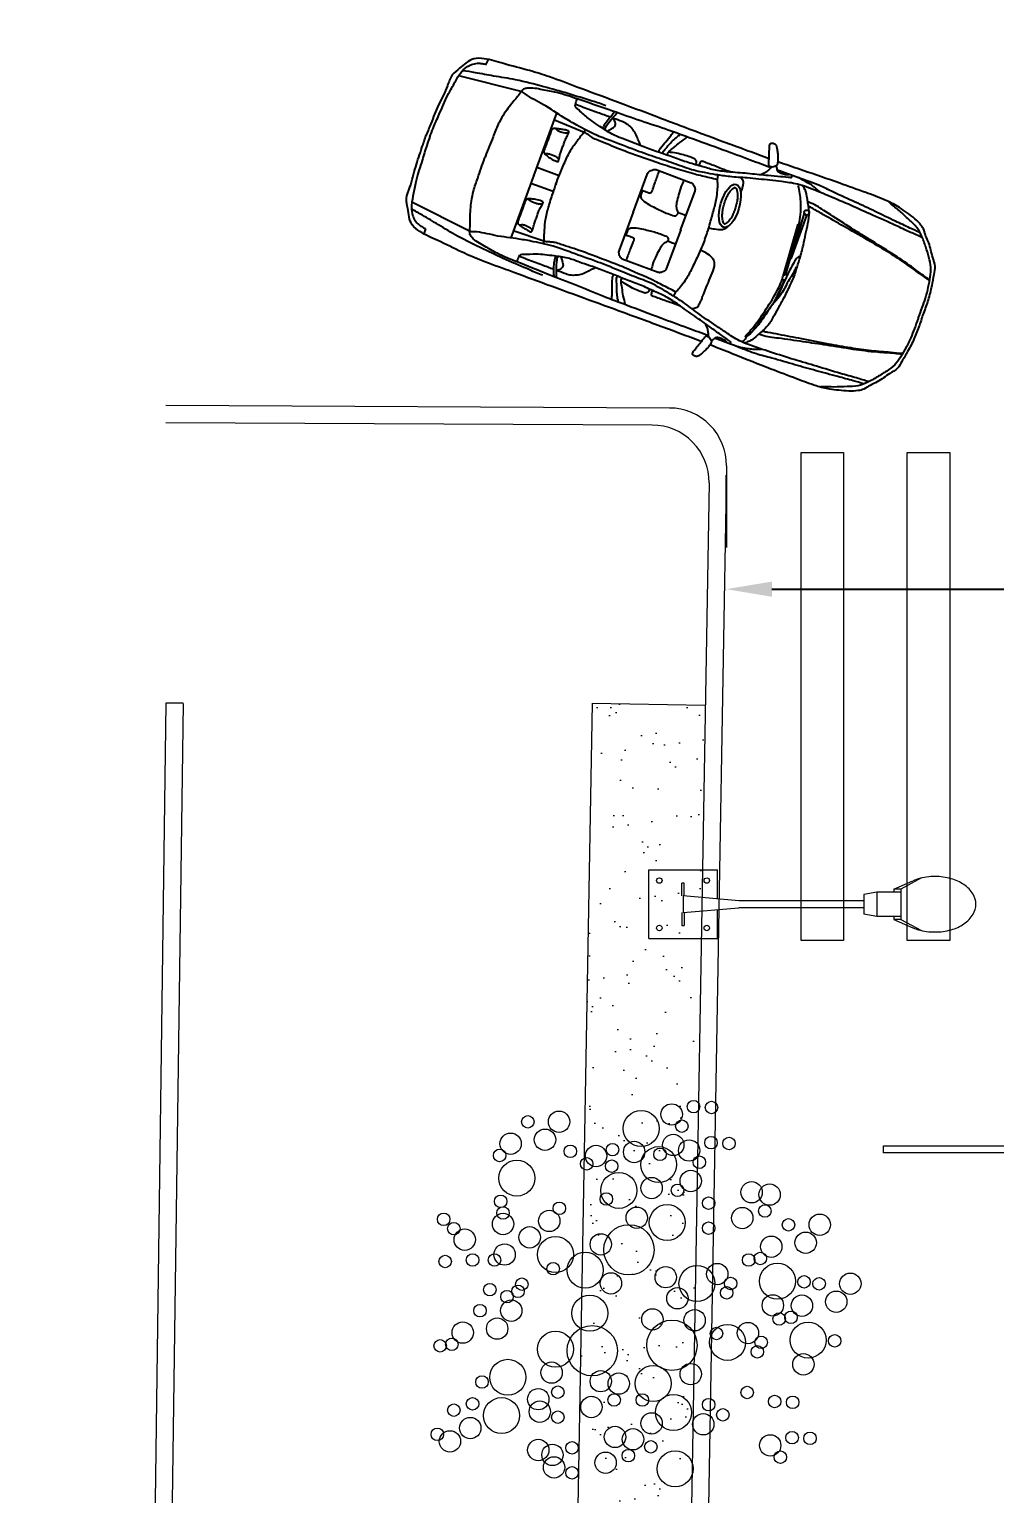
# Model space of a CAD drawing. Header units: millimetres. Extents: x 383 to 523, y 252 to 344.
# Drawn here: x 475.62 to 479.85, y 337.66 to 344.08 of the extents above; entities that cross this region are included whole.
import ezdxf

# ---------------------------------------------------------------- set-up
doc = ezdxf.new("R2010")
doc.units = ezdxf.units.MM
doc.header["$MEASUREMENT"] = 0
for name, color, linetype, lineweight in [('cotas', 20, 'Continuous', 13), ('farolasss', 40, 'Continuous', 0), ('muros', 5, 'Continuous', 30), ('plantas', 76, 'Continuous', 15), ('vegetacion', 104, 'Continuous', 0)]:
    doc.layers.add(name, color=color, linetype=linetype, lineweight=lineweight)
doc.layers.add('muebles', color=193, linetype='Continuous')
doc.dimstyles.new('ISO-25', dxfattribs={"dimtxt": 0.2, "dimasz": 0.2, "dimexe": 0.5, "dimexo": 0.2, "dimgap": 0.2, "dimtad": 1, "dimdsep": 46, "dimtxsty": 'Standard', "dimcen": 0.2, "dimadec": 0, "dimazin": 0, "dimtfac": 1, "dimtmove": 0, "dimatfit": 3, "dimfxl": 1, "dimarcsym": 0})

# ---------------------------------------------------------------- blocks, each defined once
blk = doc.blocks.new('galant-pl')
for p, q in [((1.659, 0.811), (1.664, 0.816)), ((4.357, 0.767), (4.353, 0.813)), ((3.986, 0.651), (4.549, 0.588)), ((2.106, 0.525), (2.111, 0.562)), ((3.344, 0.506), (3.627, 0.516)), ((3.627, -0.005), (3.627, 0.58)), ((2.309, 0.416), (2.647, 0.416)), ((2.253, -0.004), (2.253, 0.362)), ((2.698, -0.004), (2.698, 0.351)), ((1.256, 0.056), (1.269, 0.058)), ((1.289, -0.409), (1.256, 0.056)), ((1.269, 0.058), (1.303, -0.407)), ((2.253, 0), (2.253, -0.365)), ((2.698, 0), (2.698, -0.356)), ((3.418, 0.071), (3.627, 0.071)), ((3.627, 0), (3.627, -0.585)), ((1.263, -0.504), (1.26, -0.1)), ((1.26, -0.1), (1.287, -0.517)), ((3.418, -0.076), (3.627, -0.076)), ((1.287, -0.517), (1.265, -0.504)), ((1.303, -0.407), (1.289, -0.405)), ((2.309, -0.42), (2.647, -0.42)), ((3.344, -0.51), (3.627, -0.521)), ((2.105, -0.528), (2.11, -0.566)), ((3.986, -0.656), (4.549, -0.594)), ((1.658, -0.815), (1.663, -0.82)), ((4.357, -0.773), (4.353, -0.819))]:
    blk.add_line(p, q)
blk.add_circle((1.269, -0.529), 0.022)
blk.add_ellipse((1.922, -0.35), major_axis=(0.013, -0.196), ratio=0.418659)
for points, start_tangent, end_tangent in [([(1.702, 0.792), (1.684, 0.799), (1.667, 0.812), (1.66, 0.823), (1.66, 0.837), (1.663, 0.855), (1.672, 0.885), (1.688, 0.92), (1.706, 0.955), (1.72, 0.978), (1.734, 0.99), (1.749, 0.992), (1.765, 0.992), (1.775, 0.987), (1.779, 0.978), (1.775, 0.95), (1.763, 0.911), (1.746, 0.86), (1.735, 0.828), (1.724, 0.799), (1.721, 0.793), (1.713, 0.792), (1.703, 0.792)], (-0.999938, -0.011098), (-0.966414, 0.256988)), ([(1.225, 0.733), (1.263, 0.749), (1.303, 0.763), (1.353, 0.773), (1.415, 0.783), (1.445, 0.787)], (0.798779, 0.601624), (0.99982, -0.018957)), ([(1.509, 0.764), (1.504, 0.766), (1.502, 0.772), (1.501, 0.778), (1.503, 0.782), (1.506, 0.786)], (-0.963045, 0.269341), (0.8053, 0.592868)), ([(1.527, 0.786), (1.539, 0.778), (1.57, 0.769), (1.609, 0.769), (1.635, 0.777), (1.649, 0.798), (1.659, 0.811)], (0.687753, -0.725944), (0.677647, 0.735387)), ([(1.701, 0.792), (1.705, 0.776), (1.714, 0.757), (1.734, 0.726), (1.753, 0.706), (1.761, 0.696)], (0.034909, -0.99939), (0.778989, -0.627037)), ([(2.584, 0.572), (2.591, 0.583), (2.591, 0.601), (2.569, 0.639), (2.537, 0.7), (2.494, 0.764), (2.481, 0.781)], (0.908039, 0.418886), (-0.710986, 0.703207)), ([(2.632, 0.572), (2.636, 0.584), (2.626, 0.617), (2.591, 0.705), (2.566, 0.754), (2.549, 0.781)], (0.827394, 0.561622), (-0.480659, 0.876908)), ([(2.667, 0.571), (2.673, 0.582), (2.669, 0.61), (2.646, 0.678), (2.621, 0.747), (2.612, 0.78)], (0.917282, 0.398237), (-0.249823, 0.968291)), ([(3.248, 0.791), (3.374, 0.787), (3.598, 0.775), (3.816, 0.757), (4.069, 0.729), (4.261, 0.693), (4.421, 0.664), (4.532, 0.642)], (0.999392, 0.034865), (0.963224, -0.268699)), ([(0.245, 0.672), (0.355, 0.68), (0.5, 0.692), (0.72, 0.705), (0.924, 0.719), (1.141, 0.729), (1.347, 0.735), (1.431, 0.731), (1.571, 0.703), (1.67, 0.679), (1.864, 0.628), (2.013, 0.586), (2.131, 0.56), (2.232, 0.542), (2.308, 0.53), (2.472, 0.524), (2.646, 0.519), (2.839, 0.515), (3.079, 0.517), (3.226, 0.519), (3.428, 0.543), (3.553, 0.565), (3.764, 0.609), (3.948, 0.643), (3.988, 0.651)], (0.989349, 0.145566), (0.994246, -0.107119)), ([(1.19, -0.051), (1.21, 0.079), (1.227, 0.202), (1.238, 0.246), (1.274, 0.343), (1.291, 0.411), (1.313, 0.501), (1.346, 0.594), (1.388, 0.686), (1.41, 0.728)], (-0.048378, 0.998829), (0.943093, 0.332528)), ([(1.254, 0.09), (1.254, 0.176), (1.267, 0.31), (1.316, 0.488), (1.375, 0.657), (1.399, 0.684)], (-0.26683, 0.963744), (0.832302, 0.554322)), ([(1.399, 0.677), (1.362, 0.583), (1.32, 0.433), (1.28, 0.246), (1.269, 0.096), (1.271, 0.052)], (-0.415344, -0.909665), (0, -1)), ([(1.509, 0.764), (1.594, 0.74), (1.7, 0.712), (1.853, 0.671), (2.023, 0.626), (2.151, 0.595), (2.265, 0.585), (2.398, 0.575), (2.531, 0.573), (2.795, 0.568), (2.989, 0.571), (3.094, 0.574), (3.216, 0.598), (3.369, 0.638), (3.471, 0.678), (3.495, 0.69), (3.503, 0.71), (3.505, 0.734), (3.505, 0.745), (3.503, 0.759)], (0.938755, -0.344586), (-0.467528, 0.883978)), ([(3.157, 0.585), (3.145, 0.6), (3.127, 0.624), (3.114, 0.646), (3.113, 0.667), (3.121, 0.684), (3.131, 0.697), (3.152, 0.709)], (-0.586476, 0.809967), (0.918985, 0.394293)), ([(3.181, 0.589), (3.183, 0.603), (3.177, 0.644), (3.154, 0.714), (3.129, 0.767)], (0.379659, 0.925127), (-0.585646, 0.810567)), ([(3.2, 0.595), (3.202, 0.617), (3.192, 0.669), (3.169, 0.735), (3.156, 0.767)], (0.34276, 0.939423), (-0.396912, 0.917857)), ([(0.05, 0.339), (0.153, 0.367), (0.315, 0.411), (0.495, 0.451), (0.69, 0.487), (0.926, 0.525), (1.126, 0.559), (1.223, 0.575), (1.265, 0.581), (1.275, 0.581)], (0.953899, 0.300128), (0.997519, 0.070391)), ([(0.054, 0.345), (0.117, 0.363), (0.263, 0.405), (0.471, 0.455), (0.7, 0.501), (0.906, 0.545), (1.118, 0.591), (1.265, 0.617), (1.291, 0.617)], (0.93512, 0.354332), (0.998953, -0.045753)), ([(1.872, 0.49), (1.873, 0.52), (1.876, 0.553), (1.883, 0.585), (1.896, 0.599), (1.921, 0.612)], (-0.053967, 0.998543), (0.966167, 0.257918)), ([(2.021, 0.626), (2.104, 0.626), (2.219, 0.628), (2.276, 0.628), (2.289, 0.627), (2.295, 0.621), (2.299, 0.607), (2.3, 0.591), (2.299, 0.583)], (0.999968, -0.008039), (-0.100273, -0.99496)), ([(2.104, 0.525), (2.173, 0.515), (2.307, 0.499), (2.476, 0.487), (2.645, 0.478), (2.861, 0.476), (3.003, 0.475), (3.196, 0.482), (3.248, 0.485), (3.287, 0.494), (3.323, 0.504), (3.342, 0.506)], (0.972758, -0.231822), (0.979005, -0.203835)), ([(2.325, 0.581), (2.33, 0.599), (2.338, 0.616), (2.352, 0.625), (2.372, 0.627), (2.428, 0.626), (2.489, 0.621), (2.557, 0.608), (2.591, 0.6)], (0.433151, 0.901321), (0.950384, -0.31108)), ([(1.875, 0.175), (1.866, 0.258), (1.868, 0.347), (1.872, 0.444), (1.872, 0.49)], (-0.475979, 0.879457), (0.054121, 0.998534)), ([(2.253, 0.361), (2.256, 0.376), (2.267, 0.392), (2.285, 0.407), (2.297, 0.415), (2.311, 0.416)], (-0.014843, 0.99989), (1, -0.000795)), ([(2.687, 0.205), (2.687, 0.174), (2.68, 0.142), (2.656, 0.127), (2.531, 0.102), (2.423, 0.093), (2.362, 0.093), (2.34, 0.097), (2.335, 0.103), (2.326, 0.117), (2.326, 0.124), (2.326, 0.129), (2.333, 0.141), (2.352, 0.164), (2.367, 0.212), (2.376, 0.281), (2.379, 0.36), (2.377, 0.415)], (0.018827, -0.999823), (0.095279, 0.995451)), ([(2.697, 0.21), (2.677, 0.206), (2.629, 0.206), (2.618, 0.208), (2.611, 0.214), (2.607, 0.225), (2.607, 0.248), (2.609, 0.311), (2.609, 0.361), (2.609, 0.407), (2.609, 0.415)], (-0.902036, -0.43166), (0.140164, 0.990128)), ([(2.698, 0.351), (2.696, 0.371), (2.686, 0.388), (2.671, 0.403), (2.661, 0.411), (2.646, 0.416)], (-0.017076, 0.999854), (-1, 0.000795)), ([(3.472, 0.186), (3.499, 0.185), (3.549, 0.191), (3.588, 0.201), (3.606, 0.208), (3.613, 0.217), (3.618, 0.237), (3.619, 0.288), (3.619, 0.366), (3.619, 0.406), (3.618, 0.428), (3.615, 0.436), (3.596, 0.449), (3.557, 0.459), (3.519, 0.466), (3.483, 0.47), (3.479, 0.469), (3.473, 0.459), (3.473, 0.441), (3.475, 0.418), (3.477, 0.379), (3.477, 0.338), (3.477, 0.298), (3.477, 0.264), (3.473, 0.232), (3.469, 0.214), (3.469, 0.197), (3.471, 0.186)], (0.941931, -0.335807), (0.908875, -0.417069)), ([(3.472, 0.452), (3.487, 0.444), (3.513, 0.438), (3.538, 0.436), (3.567, 0.438), (3.581, 0.444), (3.592, 0.45)], (0.763955, -0.645269), (0.773931, 0.63327)), ([(1.188, -0.141), (1.203, -0.139), (1.214, -0.121), (1.223, -0.077), (1.241, 0.068), (1.26, 0.303)], (0.97722, 0.21223), (0.109339, 0.994005)), ([(2.029, 0.101), (1.977, 0.109), (1.912, 0.129), (1.887, 0.151), (1.875, 0.175)], (-0.992474, 0.122458), (-0.400335, 0.916369)), ([(3.469, 0.206), (3.486, 0.214), (3.516, 0.22), (3.548, 0.221), (3.578, 0.217), (3.593, 0.212), (3.602, 0.207)], (0.760925, 0.64884), (0.900808, -0.434217)), ([(2.029, -0.105), (1.977, -0.113), (1.912, -0.133), (1.887, -0.155), (1.875, -0.178)], (-0.992571, -0.121669), (-0.401063, -0.916051)), ([(2.687, -0.209), (2.687, -0.178), (2.68, -0.146), (2.656, -0.131), (2.531, -0.106), (2.423, -0.097), (2.362, -0.097), (2.34, -0.101), (2.335, -0.107), (2.326, -0.121), (2.326, -0.128), (2.326, -0.133), (2.333, -0.145), (2.352, -0.168), (2.367, -0.216), (2.375, -0.285), (2.379, -0.364), (2.377, -0.419)], (0.019622, 0.999807), (0.094488, -0.995526)), ([(2.697, -0.214), (2.677, -0.211), (2.629, -0.211), (2.618, -0.212), (2.611, -0.218), (2.606, -0.229), (2.606, -0.252), (2.609, -0.315), (2.609, -0.365), (2.609, -0.411), (2.609, -0.42)], (-0.901693, 0.432377), (0.139377, -0.990239)), ([(3.471, -0.191), (3.499, -0.189), (3.549, -0.195), (3.588, -0.206), (3.606, -0.213), (3.613, -0.221), (3.618, -0.242), (3.619, -0.293), (3.619, -0.371), (3.619, -0.411), (3.618, -0.433), (3.615, -0.441), (3.595, -0.454), (3.556, -0.463), (3.518, -0.471), (3.483, -0.475), (3.478, -0.474), (3.472, -0.464), (3.472, -0.446), (3.474, -0.423), (3.477, -0.384), (3.477, -0.343), (3.477, -0.303), (3.477, -0.268), (3.473, -0.236), (3.469, -0.219), (3.469, -0.201), (3.471, -0.191)], (0.942197, 0.335058), (0.909206, 0.416347)), ([(3.469, -0.211), (3.486, -0.219), (3.515, -0.225), (3.548, -0.226), (3.578, -0.222), (3.593, -0.217), (3.602, -0.212)], (0.760409, -0.649445), (0.901153, 0.4335)), ([(0.05, -0.341), (0.152, -0.37), (0.315, -0.414), (0.495, -0.454), (0.689, -0.49), (0.926, -0.528), (1.126, -0.562), (1.222, -0.578), (1.264, -0.584), (1.274, -0.584)], (0.95366, -0.300886), (0.997463, -0.071184)), ([(0.054, -0.347), (0.116, -0.366), (0.262, -0.408), (0.471, -0.458), (0.699, -0.504), (0.906, -0.548), (1.118, -0.594), (1.264, -0.62), (1.29, -0.62)], (0.934838, -0.355075), (0.998989, 0.044959)), ([(2.253, -0.365), (2.256, -0.38), (2.267, -0.396), (2.284, -0.411), (2.297, -0.418), (2.31, -0.42)], (-0.015637, -0.999878), (1, 0)), ([(2.698, -0.355), (2.695, -0.375), (2.686, -0.393), (2.671, -0.407), (2.661, -0.415), (2.645, -0.42)], (-0.017871, -0.99984), (-1, 0)), ([(1.872, -0.494), (1.872, -0.523), (1.875, -0.557), (1.883, -0.589), (1.896, -0.603), (1.92, -0.615)], (-0.054761, -0.998499), (0.965961, -0.258686)), ([(2.104, -0.529), (2.173, -0.519), (2.307, -0.503), (2.475, -0.491), (2.645, -0.483), (2.861, -0.48), (3.002, -0.48), (3.196, -0.487), (3.248, -0.49), (3.287, -0.499), (3.322, -0.509), (3.342, -0.511)], (0.972942, 0.231049), (0.979167, 0.203057)), ([(3.471, -0.457), (3.487, -0.449), (3.512, -0.443), (3.538, -0.441), (3.567, -0.443), (3.58, -0.449), (3.591, -0.455)], (0.764468, 0.644662), (0.773428, -0.633885)), ([(0.245, -0.674), (0.355, -0.682), (0.499, -0.694), (0.719, -0.708), (0.924, -0.722), (1.14, -0.732), (1.347, -0.738), (1.431, -0.734), (1.571, -0.706), (1.67, -0.682), (1.864, -0.632), (2.012, -0.59), (2.131, -0.564), (2.231, -0.546), (2.307, -0.534), (2.472, -0.528), (2.646, -0.524), (2.839, -0.52), (3.079, -0.522), (3.226, -0.524), (3.428, -0.548), (3.553, -0.57), (3.763, -0.614), (3.947, -0.648), (3.987, -0.656)], (0.989233, -0.146352), (0.994331, 0.106329)), ([(1.508, -0.767), (1.594, -0.744), (1.7, -0.715), (1.853, -0.675), (2.022, -0.629), (2.15, -0.599), (2.264, -0.589), (2.397, -0.579), (2.53, -0.577), (2.794, -0.572), (2.988, -0.576), (3.094, -0.579), (3.215, -0.603), (3.368, -0.643), (3.471, -0.683), (3.494, -0.695), (3.502, -0.715), (3.504, -0.739), (3.504, -0.75), (3.502, -0.764)], (0.939028, 0.343839), (-0.468231, -0.883606)), ([(2.021, -0.63), (2.104, -0.63), (2.219, -0.632), (2.276, -0.632), (2.289, -0.631), (2.295, -0.625), (2.299, -0.611), (2.299, -0.594), (2.298, -0.586)], (0.999974, 0.007245), (-0.099482, 0.995039)), ([(2.324, -0.584), (2.329, -0.603), (2.338, -0.62), (2.351, -0.629), (2.371, -0.631), (2.427, -0.63), (2.488, -0.625), (2.557, -0.613), (2.59, -0.604)], (0.432435, -0.901665), (0.950631, 0.310324)), ([(2.584, -0.576), (2.591, -0.587), (2.591, -0.605), (2.569, -0.643), (2.536, -0.704), (2.493, -0.768), (2.481, -0.785)], (0.907706, -0.419607), (-0.711544, -0.702641)), ([(2.631, -0.576), (2.635, -0.589), (2.626, -0.621), (2.591, -0.709), (2.565, -0.758), (2.549, -0.785)], (0.826947, -0.56228), (-0.481356, -0.876525)), ([(2.667, -0.575), (2.672, -0.586), (2.668, -0.614), (2.645, -0.682), (2.621, -0.751), (2.611, -0.784)], (0.916966, -0.398966), (-0.250593, -0.968093)), ([(3.156, -0.589), (3.145, -0.605), (3.127, -0.629), (3.113, -0.651), (3.112, -0.671), (3.12, -0.688), (3.13, -0.702), (3.152, -0.714)], (-0.58712, -0.8095), (0.918671, -0.395024)), ([(3.18, -0.594), (3.183, -0.608), (3.176, -0.648), (3.153, -0.719), (3.129, -0.772)], (0.378923, -0.925428), (-0.58629, -0.810101)), ([(3.199, -0.6), (3.202, -0.621), (3.191, -0.674), (3.168, -0.739), (3.156, -0.772)], (0.342014, -0.939695), (-0.397641, -0.917541)), ([(1.224, -0.736), (1.263, -0.753), (1.303, -0.767), (1.353, -0.777), (1.415, -0.787), (1.445, -0.791)], (0.798301, -0.602259), (0.999835, 0.018163)), ([(1.509, -0.767), (1.504, -0.77), (1.501, -0.775), (1.501, -0.781), (1.502, -0.786), (1.505, -0.789)], (-0.963259, -0.268576), (0.804828, -0.593508)), ([(1.701, -0.796), (1.704, -0.78), (1.714, -0.761), (1.734, -0.73), (1.752, -0.709), (1.76, -0.7)], (0.035703, 0.999362), (0.779487, 0.626418)), ([(3.247, -0.796), (3.373, -0.792), (3.597, -0.78), (3.816, -0.762), (4.068, -0.734), (4.261, -0.698), (4.421, -0.67), (4.531, -0.648)], (0.999364, -0.03566), (0.963437, 0.267933)), ([(1.526, -0.79), (1.538, -0.782), (1.569, -0.773), (1.608, -0.773), (1.634, -0.781), (1.648, -0.802), (1.658, -0.815)], (0.68833, 0.725397), (0.677063, -0.735925)), ([(1.702, -0.796), (1.683, -0.803), (1.666, -0.815), (1.66, -0.826), (1.659, -0.84), (1.662, -0.859), (1.672, -0.888), (1.687, -0.923), (1.705, -0.958), (1.719, -0.981), (1.734, -0.994), (1.749, -0.996), (1.764, -0.996), (1.774, -0.99), (1.778, -0.982), (1.775, -0.953), (1.762, -0.914), (1.745, -0.863), (1.735, -0.831), (1.724, -0.802), (1.72, -0.796), (1.712, -0.795), (1.702, -0.796)], (-0.999929, 0.011893), (-0.966618, -0.25622))]:
    blk.add_spline(points, degree=3, dxfattribs=dict(start_tangent=start_tangent, end_tangent=end_tangent))
for points, knots in [([(0, -0.002), (0, 0.017), (-0.001, 0.077), (0, 0.181), (0.013, 0.298), (0.032, 0.396), (0.043, 0.482), (0.111, 0.553), (0.155, 0.637), (0.222, 0.696), (0.255, 0.749), (0.312, 0.786), (0.381, 0.814), (0.462, 0.834), (0.555, 0.86), (0.683, 0.871), (0.865, 0.87), (1.121, 0.868), (1.382, 0.862), (1.573, 0.856), (1.652, 0.855), (1.663, 0.855)], [38.78424, 38.78424, 38.78424, 38.78424, 60.961987, 107.588603, 157.189146, 195.362433, 222.981141, 253.838408, 304.60715, 330.780341, 355.011019, 374.928268, 407.089401, 440.613242, 470.209076, 517.177842, 587.262834, 679.689371, 810.034061, 886.325869, 899.579988, 899.579988, 899.579988, 899.579988]), ([(0.03, -0.002), (0.03, 0), (0.03, 0.033), (0.03, 0.095), (0.031, 0.189), (0.041, 0.282), (0.056, 0.372), (0.078, 0.459), (0.129, 0.534), (0.188, 0.61), (0.249, 0.682), (0.32, 0.747), (0.413, 0.78), (0.512, 0.826), (0.579, 0.844), (0.621, 0.86), (0.622, 0.863)], [22.587173, 22.587173, 22.587173, 22.587173, 24.47218, 60.415699, 94.073658, 131.741622, 167.449361, 199.388861, 233.366298, 269.934958, 309.623736, 341.659931, 378.649676, 422.568467, 462.988403, 466.814373, 466.814373, 466.814373, 466.814373]), ([(0.279, 0.708), (0.311, 0.708), (0.389, 0.715), (0.533, 0.727), (0.709, 0.744), (0.908, 0.76), (1.09, 0.771), (1.261, 0.791), (1.431, 0.786), (1.56, 0.785), (1.634, 0.785), (1.641, 0.785)], [0, 0, 0, 0, 36.0488, 89.825759, 165.154061, 238.890616, 319.494426, 373.271384, 436.037531, 514.223717, 521.409632, 521.409632, 521.409632, 521.409632]), ([(1.702, 0.784), (1.766, 0.784), (1.915, 0.784), (2.169, 0.785), (2.434, 0.782), (2.701, 0.782), (2.949, 0.77), (3.221, 0.769), (3.468, 0.759), (3.673, 0.756), (3.819, 0.727), (3.918, 0.715), (3.981, 0.674), (3.993, 0.614), (4.03, 0.526), (4.06, 0.417), (4.08, 0.3), (4.079, 0.169), (4.085, 0.064), (4.084, -0.001), (4.084, -0.005)], [544.929067, 544.929067, 544.929067, 544.929067, 618.323653, 714.981673, 835.923725, 922.647506, 1020.671658, 1120.585792, 1233.912311, 1305.200931, 1354.026344, 1405.450525, 1418.000514, 1435.425589, 1472.675224, 1529.175859, 1563.249036, 1609.159911, 1678.769511, 1683.63443, 1683.63443, 1683.63443, 1683.63443]), ([(1.744, 0.854), (1.809, 0.853), (2.013, 0.852), (2.363, 0.852), (2.78, 0.854), (3.174, 0.857), (3.509, 0.855), (3.775, 0.859), (4.001, 0.848), (4.199, 0.824), (4.365, 0.817), (4.477, 0.783), (4.53, 0.719), (4.564, 0.649), (4.616, 0.573), (4.606, 0.443), (4.629, 0.29), (4.631, 0.13), (4.635, 0.032), (4.635, -0.006)], [930.531307, 930.531307, 930.531307, 930.531307, 1004.928128, 1164.855753, 1331.756468, 1481.864795, 1617.611394, 1715.41739, 1786.394964, 1876.620542, 1943.407147, 1978.062656, 2006.165201, 2035.08282, 2068.368423, 2107.906157, 2179.115565, 2247.302703, 2290.875136, 2290.875136, 2290.875136, 2290.875136]), ([(1.18, -0.003), (1.18, 0.005), (1.181, 0.046), (1.187, 0.13), (1.196, 0.238), (1.213, 0.343), (1.226, 0.441), (1.248, 0.542), (1.297, 0.62), (1.328, 0.684), (1.359, 0.713), (1.377, 0.732), (1.387, 0.732)], [21.921761, 21.921761, 21.921761, 21.921761, 31.354982, 68.898305, 118.057673, 155.154927, 191.495615, 231.006951, 272.403623, 296.410848, 311.027552, 322.708625, 322.708625, 322.708625, 322.708625]), ([(2.841, 0.569), (2.847, 0.579), (2.869, 0.599), (2.899, 0.634), (2.937, 0.671), (2.978, 0.691), (3.02, 0.708), (3.075, 0.711), (3.122, 0.71), (3.152, 0.71), (3.155, 0.71), (3.155, 0.71)], [0, 0, 0, 0, 13.971796, 33.322499, 53.523289, 73.528009, 85.167077, 105.021307, 135.917075, 139.153772, 139.372111, 139.372111, 139.372111, 139.372111]), ([(3.177, 0.71), (3.215, 0.71), (3.299, 0.709), (3.407, 0.708), (3.477, 0.709), (3.502, 0.707)], [147.919648, 147.919648, 147.919648, 147.919648, 191.324249, 243.994999, 271.80382, 271.80382, 271.80382, 271.80382]), ([(4.6, -0.006), (4.6, 0.022), (4.601, 0.095), (4.589, 0.229), (4.587, 0.374), (4.561, 0.507), (4.549, 0.605), (4.519, 0.678), (4.479, 0.722), (4.438, 0.749), (4.395, 0.761), (4.368, 0.763), (4.356, 0.766)], [13.370379, 13.370379, 13.370379, 13.370379, 45.120592, 97.214032, 166.958182, 211.090255, 252.338732, 280.064723, 299.570016, 319.525121, 335.506815, 350.230042, 350.230042, 350.230042, 350.230042]), ([(2.027, -0.004), (2.027, 0.017), (2.026, 0.067), (2.033, 0.157), (2.042, 0.265), (2.053, 0.368), (2.075, 0.447), (2.09, 0.496), (2.102, 0.519), (2.106, 0.525)], [21.876309, 21.876309, 21.876309, 21.876309, 45.663651, 78.990492, 125.47186, 169.571758, 197.895671, 219.355672, 227.531129, 227.531129, 227.531129, 227.531129]), ([(3.42, -0.005), (3.42, 0.002), (3.419, 0.038), (3.419, 0.117), (3.412, 0.227), (3.4, 0.341), (3.369, 0.427), (3.358, 0.482), (3.343, 0.507), (3.344, 0.519), (3.344, 0.527), (3.345, 0.531)], [18.271383, 18.271383, 18.271383, 18.271383, 26.153451, 59.702915, 108.681208, 152.905056, 190.159744, 212.276814, 217.877245, 221.857113, 226.441, 226.441, 226.441, 226.441]), ([(0, 0), (0, -0.019), (-0.001, -0.079), (0, -0.183), (0.013, -0.3), (0.032, -0.398), (0.042, -0.484), (0.111, -0.555), (0.155, -0.639), (0.222, -0.698), (0.255, -0.751), (0.311, -0.788), (0.38, -0.816), (0.461, -0.836), (0.554, -0.862), (0.682, -0.874), (0.865, -0.873), (1.12, -0.871), (1.381, -0.865), (1.573, -0.86), (1.651, -0.858), (1.662, -0.858)], [38.78424, 38.78424, 38.78424, 38.78424, 60.961987, 107.588603, 157.189146, 195.362433, 222.981141, 253.838408, 304.60715, 330.780341, 355.011019, 374.928268, 407.089401, 440.613242, 470.209076, 517.177842, 587.262834, 679.689371, 810.034061, 886.325869, 899.579988, 899.579988, 899.579988, 899.579988]), ([(0.03, 0), (0.03, -0.002), (0.03, -0.035), (0.029, -0.097), (0.03, -0.191), (0.041, -0.284), (0.056, -0.374), (0.078, -0.461), (0.129, -0.536), (0.187, -0.612), (0.248, -0.684), (0.319, -0.749), (0.413, -0.782), (0.511, -0.829), (0.578, -0.846), (0.62, -0.863), (0.621, -0.866)], [22.587173, 22.587173, 22.587173, 22.587173, 24.47218, 60.415699, 94.073658, 131.741622, 167.449361, 199.388861, 233.366298, 269.934958, 309.623736, 341.659931, 378.649676, 422.568467, 462.988403, 466.814373, 466.814373, 466.814373, 466.814373]), ([(1.18, 0), (1.18, -0.008), (1.181, -0.049), (1.187, -0.133), (1.195, -0.241), (1.213, -0.346), (1.225, -0.444), (1.247, -0.545), (1.296, -0.623), (1.328, -0.687), (1.358, -0.717), (1.376, -0.735), (1.387, -0.735)], [21.921761, 21.921761, 21.921761, 21.921761, 31.354982, 68.898305, 118.057673, 155.154927, 191.495615, 231.006951, 272.403623, 296.410848, 311.027552, 322.708625, 322.708625, 322.708625, 322.708625]), ([(1.424, -0.725), (1.399, -0.685), (1.342, -0.592), (1.283, -0.366), (1.269, -0.163), (1.262, -0.02), (1.261, 0)], [0, 0, 0, 0, 54.051109, 124.138957, 264.529754, 287.614432, 287.614432, 287.614432, 287.614432]), ([(1.702, -0.788), (1.766, -0.788), (1.914, -0.788), (2.168, -0.789), (2.433, -0.786), (2.7, -0.786), (2.948, -0.774), (3.22, -0.773), (3.468, -0.764), (3.672, -0.761), (3.819, -0.732), (3.918, -0.72), (3.98, -0.68), (3.993, -0.619), (4.03, -0.531), (4.06, -0.423), (4.08, -0.305), (4.079, -0.174), (4.085, -0.069), (4.084, -0.004), (4.084, 0)], [544.929067, 544.929067, 544.929067, 544.929067, 618.323653, 714.981673, 835.923725, 922.647506, 1020.671658, 1120.585792, 1233.912311, 1305.200931, 1354.026344, 1405.450525, 1418.000514, 1435.425589, 1472.675224, 1529.175859, 1563.249036, 1609.159911, 1678.769511, 1683.63443, 1683.63443, 1683.63443, 1683.63443]), ([(1.743, -0.857), (1.808, -0.857), (2.013, -0.856), (2.363, -0.856), (2.779, -0.858), (3.174, -0.862), (3.508, -0.86), (3.774, -0.864), (4, -0.853), (4.198, -0.829), (4.364, -0.823), (4.476, -0.789), (4.529, -0.725), (4.564, -0.655), (4.616, -0.579), (4.606, -0.449), (4.629, -0.296), (4.631, -0.136), (4.635, -0.038), (4.635, 0)], [930.531307, 930.531307, 930.531307, 930.531307, 1004.928128, 1164.855753, 1331.756468, 1481.864795, 1617.611394, 1715.41739, 1786.394964, 1876.620542, 1943.407147, 1978.062656, 2006.165201, 2035.08282, 2068.368423, 2107.906157, 2179.115565, 2247.302703, 2290.875136, 2290.875136, 2290.875136, 2290.875136]), ([(2.027, 0), (2.027, -0.021), (2.026, -0.071), (2.033, -0.161), (2.042, -0.268), (2.052, -0.372), (2.074, -0.451), (2.089, -0.499), (2.102, -0.522), (2.105, -0.528)], [21.876309, 21.876309, 21.876309, 21.876309, 45.663651, 78.990492, 125.47186, 169.571758, 197.895671, 219.355672, 227.531129, 227.531129, 227.531129, 227.531129]), ([(3.42, 0), (3.42, -0.007), (3.419, -0.043), (3.419, -0.122), (3.412, -0.232), (3.4, -0.346), (3.369, -0.431), (3.358, -0.487), (3.342, -0.512), (3.344, -0.524), (3.343, -0.532), (3.345, -0.535)], [18.271383, 18.271383, 18.271383, 18.271383, 26.153451, 59.702915, 108.681208, 152.905056, 190.159744, 212.276814, 217.877245, 221.857113, 226.441, 226.441, 226.441, 226.441]), ([(4.6, 0), (4.6, -0.028), (4.601, -0.101), (4.589, -0.234), (4.586, -0.38), (4.561, -0.513), (4.549, -0.611), (4.518, -0.683), (4.479, -0.728), (4.437, -0.754), (4.395, -0.767), (4.368, -0.769), (4.355, -0.772)], [13.370379, 13.370379, 13.370379, 13.370379, 45.120592, 97.214032, 166.958182, 211.090255, 252.338732, 280.064723, 299.570016, 319.525121, 335.506815, 350.230042, 350.230042, 350.230042, 350.230042]), ([(1.933, -0.516), (1.934, -0.516), (1.934, -0.516), (1.935, -0.516), (1.935, -0.516), (1.937, -0.515), (1.938, -0.515), (1.94, -0.513), (1.941, -0.512), (1.943, -0.509), (1.945, -0.508), (1.948, -0.503), (1.951, -0.499), (1.955, -0.49), (1.957, -0.485), (1.962, -0.474), (1.964, -0.468), (1.967, -0.454), (1.969, -0.447), (1.972, -0.427), (1.974, -0.414), (1.975, -0.386), (1.976, -0.371), (1.974, -0.342), (1.973, -0.327), (1.969, -0.299), (1.966, -0.285), (1.959, -0.259), (1.955, -0.247), (1.948, -0.228), (1.944, -0.221), (1.937, -0.208), (1.933, -0.203), (1.927, -0.195), (1.925, -0.193), (1.92, -0.189), (1.918, -0.187), (1.916, -0.186), (1.915, -0.185), (1.913, -0.185), (1.912, -0.184), (1.911, -0.184), (1.911, -0.184), (1.91, -0.184), (1.91, -0.184), (1.909, -0.185), (1.908, -0.185), (1.906, -0.186), (1.905, -0.187), (1.903, -0.189), (1.901, -0.191), (1.898, -0.194), (1.897, -0.197), (1.893, -0.203), (1.89, -0.208), (1.886, -0.218), (1.883, -0.224), (1.879, -0.238), (1.877, -0.245), (1.874, -0.261), (1.873, -0.269), (1.87, -0.292), (1.869, -0.306), (1.869, -0.336), (1.87, -0.351), (1.872, -0.382), (1.875, -0.396), (1.88, -0.425), (1.884, -0.438), (1.892, -0.46), (1.895, -0.469), (1.903, -0.485), (1.907, -0.492), (1.913, -0.501), (1.916, -0.504), (1.921, -0.51), (1.924, -0.512), (1.927, -0.514), (1.928, -0.515), (1.93, -0.516), (1.931, -0.516), (1.932, -0.516), (1.933, -0.516), (1.933, -0.516), (1.933, -0.516), (1.933, -0.516)], [0, 0, 0, 0, 0.090998, 0.090998, 0.181995, 0.181995, 0.272993, 0.272993, 0.36399, 0.36399, 0.454988, 0.454988, 0.600892, 0.600892, 0.746796, 0.746796, 0.8927, 0.8927, 1.038604, 1.038604, 1.277597, 1.277597, 1.51659, 1.51659, 1.755583, 1.755583, 1.994575, 1.994575, 2.233568, 2.233568, 2.418434, 2.418434, 2.6033, 2.6033, 2.734374, 2.734374, 2.865447, 2.865447, 2.964727, 2.964727, 3.064007, 3.064007, 3.163287, 3.163287, 3.262567, 3.262567, 3.361848, 3.361848, 3.461128, 3.461128, 3.560408, 3.560408, 3.659688, 3.659688, 3.816331, 3.816331, 3.972974, 3.972974, 4.129617, 4.129617, 4.28626, 4.28626, 4.534086, 4.534086, 4.781912, 4.781912, 5.029737, 5.029737, 5.277563, 5.277563, 5.477491, 5.477491, 5.677418, 5.677418, 5.817515, 5.817515, 5.957612, 5.957612, 6.061674, 6.061674, 6.165736, 6.165736, 6.269799, 6.269799, 6.283185, 6.283185, 6.283185, 6.283185]), ([(2.841, -0.573), (2.846, -0.584), (2.868, -0.604), (2.899, -0.639), (2.937, -0.675), (2.978, -0.695), (3.019, -0.712), (3.075, -0.716), (3.121, -0.715), (3.151, -0.715), (3.154, -0.715), (3.155, -0.715)], [0, 0, 0, 0, 13.971796, 33.322499, 53.523289, 73.528009, 85.167077, 105.021307, 135.917075, 139.153772, 139.372111, 139.372111, 139.372111, 139.372111]), ([(0.279, -0.71), (0.31, -0.711), (0.388, -0.717), (0.532, -0.729), (0.708, -0.746), (0.908, -0.763), (1.089, -0.774), (1.26, -0.794), (1.43, -0.789), (1.559, -0.788), (1.634, -0.788), (1.64, -0.788)], [0, 0, 0, 0, 36.0488, 89.825759, 165.154061, 238.890616, 319.494426, 373.271384, 436.037531, 514.223717, 521.409632, 521.409632, 521.409632, 521.409632]), ([(3.177, -0.715), (3.215, -0.715), (3.299, -0.714), (3.407, -0.713), (3.477, -0.713), (3.501, -0.712)], [147.919648, 147.919648, 147.919648, 147.919648, 191.324249, 243.994999, 271.80382, 271.80382, 271.80382, 271.80382])]:
    blk.add_open_spline(points, degree=3, knots=knots)
for points in [[(2.253, 0.131), (2.327, 0.131)], [(2.253, -0.135), (2.327, -0.135)]]:
    blk.add_spline(points, degree=3)
blk = doc.blocks.new('bn')
at = {"layer": 'farolasss', "color": 40, "linetype": 'Continuous', "lineweight": 0}
for p, q in [((510.656, 170.215), (510.656, 170.816)), ((510.656, 170.816), (511.258, 170.816)), ((511.258, 170.562), (511.258, 170.816)), ((512.806, 170.649), (512.974, 170.722)), ((513.049, 170.746), (512.866, 170.649)), ((510.947, 170.588), (510.947, 170.7)), ((510.967, 170.7), (510.947, 170.7)), ((511.445, 170.545), (510.957, 170.588)), ((510.957, 170.588), (510.957, 170.442)), ((510.967, 170.588), (510.967, 170.7)), ((512.656, 170.622), (512.542, 170.602)), ((512.542, 170.602), (512.542, 170.428)), ((512.866, 170.622), (512.656, 170.622)), ((512.656, 170.622), (512.656, 170.409)), ((512.866, 170.649), (512.806, 170.649)), ((512.806, 170.649), (512.806, 170.622)), ((512.866, 170.649), (512.866, 170.381)), ((510.957, 170.442), (511.445, 170.485)), ((511.258, 170.215), (511.258, 170.469)), ((512.542, 170.545), (511.445, 170.545)), ((512.542, 170.485), (511.445, 170.485)), ((510.947, 170.442), (510.947, 170.33)), ((510.947, 170.33), (510.967, 170.33)), ((510.967, 170.442), (510.967, 170.33)), ((512.656, 170.409), (512.542, 170.428)), ((512.866, 170.409), (512.656, 170.409)), ((512.806, 170.409), (512.806, 170.381)), ((512.806, 170.381), (512.974, 170.309)), ((512.866, 170.381), (512.806, 170.381)), ((512.866, 170.381), (513.049, 170.285)), ((510.656, 170.215), (511.258, 170.215))]:
    blk.add_line(p, q, dxfattribs=at)
for centre in [(510.749, 170.723), (511.165, 170.723), (510.749, 170.307), (511.165, 170.307)]:
    blk.add_circle(centre, 0.0239, dxfattribs=at)
for centre, radius, start, end in [((513.127, 170.369), 0.384, 105.6417, 113.3798), ((513.166, 170.228), 0.531, 90, 105.6417), ((513.166, 170.228), 0.531, 74.3583, 90), ((513.206, 170.369), 0.384, 55.9432, 74.3583), ((513.266, 170.459), 0.276, 31.4993, 55.9432), ((513.358, 170.515), 0.168, 0, 31.4993), ((513.358, 170.515), 0.168, 328.5007, 0), ((513.206, 170.661), 0.384, 285.6417, 304.0568), ((513.266, 170.572), 0.276, 304.0568, 328.5007), ((513.127, 170.661), 0.384, 246.6202, 254.3583), ((513.166, 170.803), 0.531, 254.3583, 270), ((513.166, 170.803), 0.531, 270, 285.6417)]:
    blk.add_arc(centre, radius, start, end, dxfattribs=at)
blk = doc.blocks.new('dfghjlkññpo')
at = {"layer": 'vegetacion', "lineweight": 0}
for centre, radius in [((442.7329, 257.3619), 0.0537), ((443.1456, 257.3279), 0.0904), ((443.2989, 257.3986), 0.0537), ((443.4089, 257.4379), 0.0314), ((443.4993, 257.434), 0.0314), ((442.5757, 257.3619), 0.0314), ((443.3499, 257.3397), 0.0314), ((442.4893, 257.2518), 0.0537), ((442.6622, 257.2715), 0.0537), ((443.1103, 257.21), 0.0537), ((443.3067, 257.2454), 0.0537), ((443.3867, 257.2175), 0.0537), ((443.4968, 257.2568), 0.0314), ((443.5871, 257.2529), 0.0314), ((442.4343, 257.1929), 0.0314), ((442.7895, 257.2136), 0.0314), ((442.9191, 257.19), 0.0537), ((443.0017, 257.2215), 0.0314), ((443.2335, 257.1468), 0.0904), ((443.2399, 257.1983), 0.0314), ((443.4378, 257.1586), 0.0314), ((442.5207, 257.079), 0.0904), ((442.872, 257.1507), 0.0314), ((442.9977, 257.139), 0.0314), ((443.3946, 257.0643), 0.0537), ((443.0331, 257.0172), 0.0904), ((443.1981, 257.0289), 0.0537), ((443.3278, 257.0172), 0.0314), ((443.7006, 257.0078), 0.0537), ((443.791, 256.996), 0.0537), ((442.4398, 256.9621), 0.0314), ((442.9702, 256.9739), 0.0314), ((443.4845, 256.9528), 0.0314), ((442.1529, 256.8718), 0.0314), ((442.4516, 256.8482), 0.0537), ((442.4516, 256.9032), 0.0314), ((442.6834, 256.8639), 0.0537), ((442.7345, 256.9268), 0.0314), ((443.1235, 256.8796), 0.0537), ((443.2767, 256.8561), 0.0904), ((443.6535, 256.8781), 0.0537), ((443.7674, 256.9135), 0.0314), ((444.0429, 256.8443), 0.0537), ((442.204, 256.8246), 0.0314), ((442.259, 256.7696), 0.0537), ((442.5852, 256.7814), 0.0537), ((443.0842, 256.7185), 0.1264), ((443.4845, 256.8271), 0.0314), ((443.8858, 256.8443), 0.0314), ((442.4594, 256.6949), 0.0537), ((442.7148, 256.6949), 0.0904), ((442.9427, 256.746), 0.0537), ((443.7993, 256.7342), 0.0537), ((443.9722, 256.7539), 0.0537), ((442.1608, 256.6596), 0.0314), ((442.2983, 256.6674), 0.0314), ((442.4083, 256.6674), 0.0314), ((442.8641, 256.6164), 0.0904), ((443.6854, 256.6674), 0.0314), ((443.7443, 256.6753), 0.0314), ((442.703, 256.6242), 0.0314), ((442.9938, 256.5496), 0.0537), ((443.2689, 256.581), 0.0537), ((443.426, 256.5496), 0.0904), ((443.5282, 256.5967), 0.0537), ((443.8307, 256.5614), 0.0904), ((444.1968, 256.548), 0.0537), ((442.3848, 256.5181), 0.0314), ((442.5262, 256.5103), 0.0314), ((442.5459, 256.5456), 0.0314), ((443.3278, 256.4749), 0.0537), ((443.5753, 256.5024), 0.0314), ((443.595, 256.5496), 0.0314), ((443.9643, 256.5574), 0.0314), ((444.0397, 256.548), 0.0314), ((442.4927, 256.4129), 0.0537), ((442.4712, 256.4828), 0.0314), ((442.8877, 256.4003), 0.0904), ((443.8072, 256.4395), 0.0537), ((443.9532, 256.4379), 0.0537), ((444.1261, 256.4576), 0.0537), ((442.3355, 256.4129), 0.0314), ((442.4219, 256.3226), 0.0537), ((443.2021, 256.3688), 0.0537), ((443.4142, 256.3649), 0.0537), ((443.8393, 256.3711), 0.0314), ((443.8982, 256.379), 0.0314), ((442.249, 256.3029), 0.0537), ((442.7148, 256.2195), 0.0904), ((442.8995, 256.2116), 0.1264), ((443.3003, 256.2391), 0.1264), ((443.5799, 256.2533), 0.0904), ((443.5243, 256.2981), 0.0314), ((443.6821, 256.3004), 0.0537), ((443.9846, 256.265), 0.0904), ((442.1351, 256.2361), 0.0314), ((442.194, 256.244), 0.0314), ((443.7292, 256.2061), 0.0314), ((443.7489, 256.2533), 0.0314), ((444.1182, 256.2611), 0.0314), ((442.4751, 256.078), 0.0904), ((442.6952, 256.1016), 0.0537), ((443.9611, 256.1432), 0.0537), ((442.3455, 256.0545), 0.0314), ((442.9427, 256.0584), 0.0537), ((443.0331, 256.0466), 0.0537), ((443.206, 256.0466), 0.0904), ((443.3946, 256.0938), 0.0537), ((442.6284, 255.968), 0.0537), ((442.7266, 256.0034), 0.0314), ((443.6782, 256.0018), 0.0314), ((442.204, 255.913), 0.0314), ((442.2983, 255.9445), 0.0314), ((442.4437, 255.8855), 0.0904), ((442.6362, 255.9052), 0.0537), ((442.8956, 255.9287), 0.0537), ((443.0095, 255.9641), 0.0314), ((443.151, 255.9641), 0.0314), ((443.3081, 255.9012), 0.0904), ((443.485, 255.9405), 0.0314), ((443.8162, 255.9561), 0.0314), ((443.9065, 255.9522), 0.0314), ((442.2865, 255.8226), 0.0537), ((442.7266, 255.8777), 0.0314), ((443.1981, 255.8462), 0.0537), ((443.4575, 255.8423), 0.0537), ((443.5557, 255.8894), 0.0314), ((442.1215, 255.7912), 0.0314), ((442.1844, 255.7558), 0.0537), ((443.0141, 255.7785), 0.0537), ((443.1045, 255.7667), 0.0537), ((443.794, 255.7357), 0.0537), ((443.904, 255.775), 0.0314), ((443.9944, 255.7711), 0.0314), ((442.6284, 255.7126), 0.0537), ((442.6998, 255.6881), 0.0537), ((442.798, 255.7235), 0.0314), ((443.0809, 255.6842), 0.0314), ((443.1942, 255.7283), 0.0314), ((442.7076, 255.6253), 0.0537), ((442.967, 255.6488), 0.0537), ((443.316, 255.6183), 0.0904), ((443.8451, 255.6768), 0.0314), ((442.798, 255.5978), 0.0314)]:
    blk.add_circle(centre, radius, dxfattribs=at)
blk = doc.blocks.new('*D29')
at = {"layer": 'cotas', "color": 0, "linetype": 'Continuous', "lineweight": -2}
for p, q in [((478.6776, 341.8108), (478.6776, 342.1282)), ((482.8083, 341.8282), (482.8083, 342.1282)), ((478.8776, 341.6282), (482.6083, 341.6282))]:
    blk.add_line(p, q, dxfattribs=at)
at = {"layer": 'cotas', "color": 0, "linetype": 'Continuous'}
for points in [[(478.8776, 341.6615), (478.8776, 341.5949), (478.6776, 341.6282)], [(482.6083, 341.6615), (482.6083, 341.5949), (482.8083, 341.6282)]]:
    blk.add_solid(points, dxfattribs=at)
at = {"layer": 'Defpoints', "color": 0, "linetype": 'Continuous'}
for p in [(478.6776, 341.6108), (482.8083, 341.6282), (482.8083, 341.6282)]:
    blk.add_point(p, dxfattribs=at)
at = {"layer": 'cotas', "color": 0, "linetype": 'Continuous', "insert": (480.743, 341.9282), "char_height": 0.2, "attachment_point": 5}
blk.add_mtext('8.3', dxfattribs=at)

msp = doc.modelspace()

# ---------------------------------------------------------------- hatches: boundary and pattern name
at = {"layer": 'plantas'}
h = msp.add_hatch(dxfattribs=at)
h.set_pattern_fill('AR-SAND', color=256, scale=0.005, style=0)
h.set_pattern_definition([(37.5, (238.1365, 107.74465), (-0.00800016, 0.24470662), [0, -0.19304, 0, -0.2159, 0, -0.206375]), (7.5, (238.1365, 107.74465), (0.22476164, 0.35841255), [0, -0.10414, 0, -0.17399, 0, -0.066675]), (327.5, (237.98028, 107.74465), (0.39549619, 0.00071859), [0, -0.0635, 0, -0.2286, 0, -0.29845]), (317.5, (237.9803, 107.74465), (0.38177823, 0.11146466), [0, -0.03175, 0, -0.14986, 0, -0.17145])])
h.paths.add_polyline_path([(478.5847, 341.1194), (478.0883, 341.128), (477.9866, 335.3204), (478.4842, 335.3204)])

# ---------------------------------------------------------------- linework, layer by layer
at = {"layer": 'muros', "lineweight": 18}
for p, q in [((478.4277, 342.4225), (476.2197, 342.433)), ((478.3516, 342.3475), (476.2197, 342.358)), ((478.6776, 342.169), (478.2146, 315.4311)), ((478.6016, 342.094), (478.1396, 315.4311)), ((476.2197, 341.128), (475.6201, 297.4875)), ((476.2947, 341.127), (475.6951, 297.4875)), ((476.2947, 341.128), (476.2197, 341.128)), ((478.0883, 341.128), (477.6434, 315.7094)), ((478.0883, 341.128), (478.5847, 341.1194))]:
    msp.add_line(p, q, dxfattribs=at)
for centre in [(478.4277, 342.1725), (478.3516, 342.0975)]:
    msp.add_arc(centre, 0.25, 359.21275, 90, dxfattribs=at)
at = {"layer": 'plantas'}
for points in [[(479.0057, 342.2274), (479.1919, 342.2274), (479.1919, 340.0873), (479.0057, 340.0873)], [(479.4712, 342.2274), (479.6574, 342.2274), (479.6574, 340.0873), (479.4712, 340.0873)], [(479.3662, 339.1864), (482.7128, 339.1864), (482.7128, 339.1568), (479.3662, 339.1568)]]:
    msp.add_lwpolyline(points, close=True, dxfattribs=at)

# ---------------------------------------------------------------- block references
at = {"layer": 'muebles', "xscale": 0.5, "yscale": 0.5, "zscale": 0.5, "rotation": 159.6836601710064}
msp.add_blockref('galant-pl', (479.5333, 342.8115), dxfattribs=at)
at = {"layer": 'muebles', "linetype": 'Continuous', "xscale": 0.5, "yscale": 0.5, "zscale": 0.5}
msp.add_blockref('bn', (223.009, 254.9887), dxfattribs=at)
at = {"layer": 'plantas', "linetype": 'Continuous', "xscale": 0.8727374061485534, "yscale": 0.8727374061485534, "zscale": 0.872737406148557}
msp.add_blockref('dfghjlkññpo', (91.5541, 114.683), dxfattribs=at)

# ---------------------------------------------------------------- dimensions: what is measured, and where the dimension line sits
at = {"layer": 'cotas', "linetype": 'Continuous'}
dim = msp.add_linear_dim(base=(482.8083, 341.6282), p1=(478.6776, 341.6108), p2=(482.8083, 341.6282), text='8.3', dimstyle='ISO-25', dxfattribs=at)
dim.commit()
dim.dimension.update_dxf_attribs({"geometry": '*D29', "text_midpoint": (480.743, 341.9282)})

doc.saveas('drawing.dxf')
